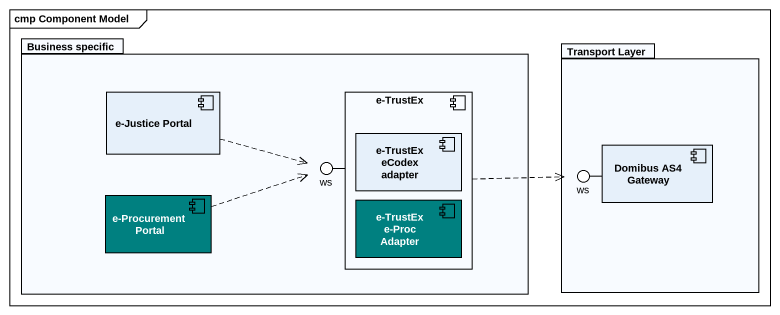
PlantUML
@startuml
mainframe cmp Component Model
package "Business specific" as Business_specific {
  component "e-Justice Portal" as e_Justice_Portal
  component "e-TrustEx" as e_TrustEx {
    component "e-TrustEx eCodex adapter" as e_TrustEx_eCodex_adapter
    component "e-TrustEx e-Proc Adapter" as e_TrustEx_e_Proc_Adapter #008080
  }
  component "e-Procurement Portal" as e_Procurement_Portal #008080
}
package "Transport Layer" as Transport_Layer {
  component "Domibus AS4 Gateway" as Domibus_AS4_Gateway
}
() ws
() "ws" as ws_2
e_TrustEx -left- ws
Domibus_AS4_Gateway -left- ws_2
e_Justice_Portal .right.> ws
e_TrustEx .right.> ws_2
e_Procurement_Portal .right.> ws
@enduml
